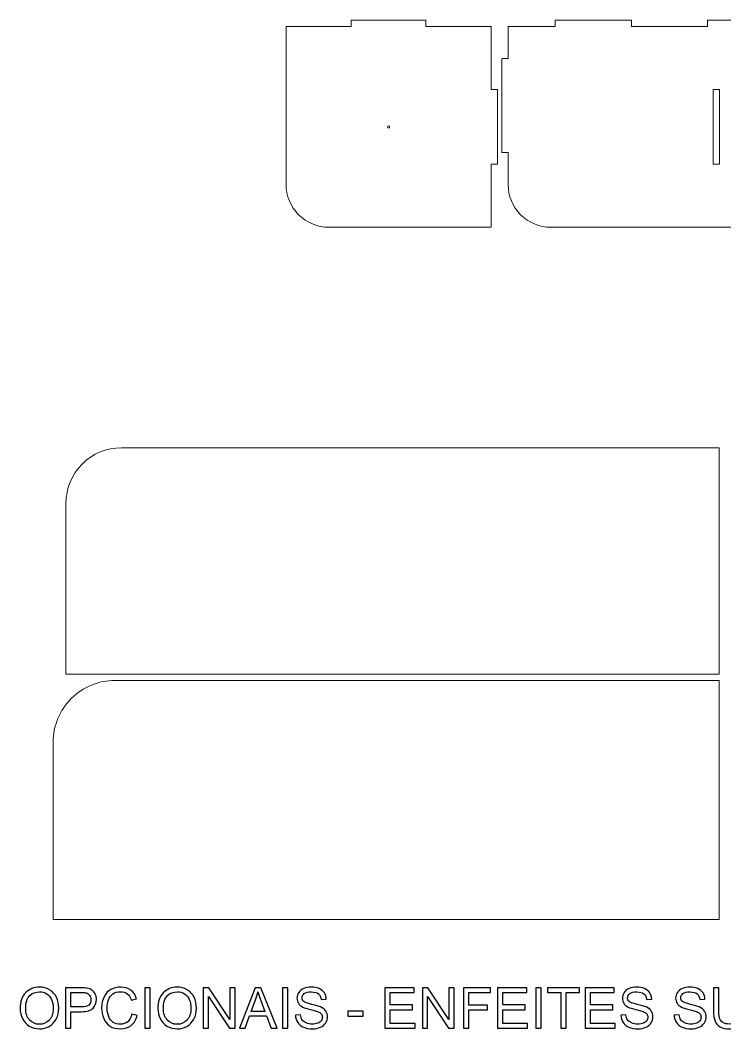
# Model space of a CAD drawing. Header units: millimetres. Extents: x 3376 to 4497, y 1392 to 2308.
# Drawn here: x 3376.5 to 3706.5, y 1392.5 to 1865 of the extents above; entities that cross this region are included whole.
import ezdxf

# ---------------------------------------------------------------- set-up
doc = ezdxf.new("R2010")
doc.units = ezdxf.units.MM
doc.header["$MEASUREMENT"] = 0
doc.layers.add('Camada 1', color=7, linetype='Continuous')

msp = doc.modelspace()

# ---------------------------------------------------------------- linework, layer by layer
at = {"layer": 'Camada 1', "color": 250, "lineweight": 20}
for points, knots in [([(3600.0278, 1797.4736), (3600.0278, 1797.4736), (3600.0278, 1832.4736), (3600.0278, 1832.4736), (3600.0278, 1832.4736), (3600.0278, 1832.4736), (3597.0278, 1832.4736), (3597.0278, 1832.4736), (3597.0278, 1832.4736), (3597.0278, 1832.4736), (3597.0278, 1861.9736), (3597.0278, 1861.9736), (3597.0278, 1861.9736), (3597.0278, 1861.9736), (3566.5278, 1861.9736), (3566.5278, 1861.9736), (3566.5278, 1861.9736), (3566.5278, 1861.9736), (3566.5278, 1864.9736), (3566.5278, 1864.9736), (3566.5278, 1864.9736), (3566.5278, 1864.9736), (3531.5278, 1864.9736), (3531.5278, 1864.9736), (3531.5278, 1864.9736), (3531.5278, 1864.9736), (3531.5278, 1861.9736), (3531.5278, 1861.9736), (3531.5278, 1861.9736), (3531.5278, 1861.9736), (3501.0278, 1861.9736), (3501.0278, 1861.9736), (3501.0278, 1861.9736), (3501.0278, 1861.9736), (3501.0278, 1787.9736), (3501.0278, 1787.9736), (3501.0278, 1787.9736), (3501.0278, 1782.6693), (3503.1349, 1777.5822), (3506.8857, 1773.8315), (3506.8857, 1773.8315), (3510.6364, 1770.0807), (3515.7235, 1767.9736), (3521.0278, 1767.9736), (3521.0278, 1767.9736), (3521.0278, 1767.9736), (3597.0278, 1767.9736), (3597.0278, 1767.9736), (3597.0278, 1767.9736), (3597.0278, 1767.9736), (3597.0278, 1797.4736), (3597.0278, 1797.4736), (3597.0278, 1797.4736), (3597.0278, 1797.4736), (3600.0278, 1797.4736), (3600.0278, 1797.4736)], [0, 0, 0, 0, 0.06666667, 0.06666667, 0.06666667, 0.06666667, 0.13333333, 0.13333333, 0.13333333, 0.13333333, 0.2, 0.2, 0.2, 0.2, 0.26666667, 0.26666667, 0.26666667, 0.26666667, 0.33333333, 0.33333333, 0.33333333, 0.33333333, 0.4, 0.4, 0.4, 0.4, 0.46666667, 0.46666667, 0.46666667, 0.46666667, 0.53333333, 0.53333333, 0.53333333, 0.53333333, 0.6, 0.6, 0.6, 0.6, 0.66666667, 0.66666667, 0.66666667, 0.66666667, 0.73333333, 0.73333333, 0.73333333, 0.73333333, 0.8, 0.8, 0.8, 0.8, 0.86666667, 0.86666667, 0.86666667, 0.86666667, 1, 1, 1, 1]), ([(3899.0278, 1797.4736), (3899.0278, 1797.4736), (3899.0278, 1832.4736), (3899.0278, 1832.4736), (3899.0278, 1832.4736), (3899.0278, 1832.4736), (3902.0278, 1832.4736), (3902.0278, 1832.4736), (3902.0278, 1832.4736), (3902.0278, 1832.4736), (3902.0278, 1861.9736), (3902.0278, 1861.9736), (3902.0278, 1861.9736), (3902.0278, 1861.9736), (3877.0278, 1861.9736), (3877.0278, 1861.9736), (3877.0278, 1861.9736), (3877.0278, 1861.9736), (3877.0278, 1864.9736), (3877.0278, 1864.9736), (3877.0278, 1864.9736), (3877.0278, 1864.9736), (3841.3135, 1864.9736), (3841.3135, 1864.9736), (3841.3135, 1864.9736), (3841.3135, 1864.9736), (3841.3135, 1861.9736), (3841.3135, 1861.9736), (3841.3135, 1861.9736), (3841.3135, 1861.9736), (3805.5992, 1861.9736), (3805.5992, 1861.9736), (3805.5992, 1861.9736), (3805.5992, 1861.9736), (3805.5992, 1864.9736), (3805.5992, 1864.9736), (3805.5992, 1864.9736), (3805.5992, 1864.9736), (3769.8849, 1864.9736), (3769.8849, 1864.9736), (3769.8849, 1864.9736), (3769.8849, 1864.9736), (3769.8849, 1861.9736), (3769.8849, 1861.9736), (3769.8849, 1861.9736), (3769.8849, 1861.9736), (3734.1707, 1861.9736), (3734.1707, 1861.9736), (3734.1707, 1861.9736), (3734.1707, 1861.9736), (3734.1707, 1864.9736), (3734.1707, 1864.9736), (3734.1707, 1864.9736), (3734.1707, 1864.9736), (3698.4564, 1864.9736), (3698.4564, 1864.9736), (3698.4564, 1864.9736), (3698.4564, 1864.9736), (3698.4564, 1861.9736), (3698.4564, 1861.9736), (3698.4564, 1861.9736), (3698.4564, 1861.9736), (3662.7421, 1861.9736), (3662.7421, 1861.9736), (3662.7421, 1861.9736), (3662.7421, 1861.9736), (3662.7421, 1864.9736), (3662.7421, 1864.9736), (3662.7421, 1864.9736), (3662.7421, 1864.9736), (3627.0278, 1864.9736), (3627.0278, 1864.9736), (3627.0278, 1864.9736), (3627.0278, 1864.9736), (3627.0278, 1861.9736), (3627.0278, 1861.9736), (3627.0278, 1861.9736), (3627.0278, 1861.9736), (3605.0278, 1861.9736), (3605.0278, 1861.9736), (3605.0278, 1861.9736), (3605.0278, 1861.9736), (3605.0278, 1846.9736), (3605.0278, 1846.9736), (3605.0278, 1846.9736), (3605.0278, 1846.9736), (3602.0278, 1846.9736), (3602.0278, 1846.9736), (3602.0278, 1846.9736), (3602.0278, 1846.9736), (3602.0278, 1802.9736), (3602.0278, 1802.9736), (3602.0278, 1802.9736), (3602.0278, 1802.9736), (3605.0278, 1802.9736), (3605.0278, 1802.9736), (3605.0278, 1802.9736), (3605.0278, 1802.9736), (3605.0278, 1787.9736), (3605.0278, 1787.9736), (3605.0278, 1787.9736), (3605.0278, 1782.6693), (3607.1349, 1777.5822), (3610.8857, 1773.8315), (3610.8857, 1773.8315), (3614.6364, 1770.0807), (3619.7235, 1767.9736), (3625.0278, 1767.9736), (3625.0278, 1767.9736), (3625.0278, 1767.9736), (3902.0278, 1767.9736), (3902.0278, 1767.9736), (3902.0278, 1767.9736), (3902.0278, 1767.9736), (3902.0278, 1797.4736), (3902.0278, 1797.4736), (3902.0278, 1797.4736), (3902.0278, 1797.4736), (3899.0278, 1797.4736), (3899.0278, 1797.4736)], [0, 0, 0, 0, 0.03225806, 0.03225806, 0.03225806, 0.03225806, 0.06451613, 0.06451613, 0.06451613, 0.06451613, 0.09677419, 0.09677419, 0.09677419, 0.09677419, 0.12903226, 0.12903226, 0.12903226, 0.12903226, 0.16129032, 0.16129032, 0.16129032, 0.16129032, 0.19354839, 0.19354839, 0.19354839, 0.19354839, 0.22580645, 0.22580645, 0.22580645, 0.22580645, 0.25806452, 0.25806452, 0.25806452, 0.25806452, 0.29032258, 0.29032258, 0.29032258, 0.29032258, 0.32258065, 0.32258065, 0.32258065, 0.32258065, 0.35483871, 0.35483871, 0.35483871, 0.35483871, 0.38709677, 0.38709677, 0.38709677, 0.38709677, 0.41935484, 0.41935484, 0.41935484, 0.41935484, 0.4516129, 0.4516129, 0.4516129, 0.4516129, 0.48387097, 0.48387097, 0.48387097, 0.48387097, 0.51612903, 0.51612903, 0.51612903, 0.51612903, 0.5483871, 0.5483871, 0.5483871, 0.5483871, 0.58064516, 0.58064516, 0.58064516, 0.58064516, 0.61290323, 0.61290323, 0.61290323, 0.61290323, 0.64516129, 0.64516129, 0.64516129, 0.64516129, 0.67741935, 0.67741935, 0.67741935, 0.67741935, 0.70967742, 0.70967742, 0.70967742, 0.70967742, 0.74193548, 0.74193548, 0.74193548, 0.74193548, 0.77419355, 0.77419355, 0.77419355, 0.77419355, 0.80645161, 0.80645161, 0.80645161, 0.80645161, 0.83870968, 0.83870968, 0.83870968, 0.83870968, 0.87096774, 0.87096774, 0.87096774, 0.87096774, 0.90322581, 0.90322581, 0.90322581, 0.90322581, 0.93548387, 0.93548387, 0.93548387, 0.93548387, 1, 1, 1, 1]), ([(3704.0278, 1832.4736), (3704.0278, 1832.4736), (3704.0278, 1797.4736), (3704.0278, 1797.4736), (3704.0278, 1797.4736), (3704.0278, 1797.4736), (3701.0278, 1797.4736), (3701.0278, 1797.4736), (3701.0278, 1797.4736), (3701.0278, 1797.4736), (3701.0278, 1832.4736), (3701.0278, 1832.4736), (3701.0278, 1832.4736), (3701.0278, 1832.4736), (3704.0278, 1832.4736), (3704.0278, 1832.4736)], [0, 0, 0, 0, 0.2, 0.2, 0.2, 0.2, 0.4, 0.4, 0.4, 0.4, 0.6, 0.6, 0.6, 0.6, 1, 1, 1, 1]), ([(3549.0278, 1815.4736), (3549.3039, 1815.4736), (3549.5278, 1815.2497), (3549.5278, 1814.9736), (3549.5278, 1814.9736), (3549.5278, 1814.6975), (3549.3039, 1814.4736), (3549.0278, 1814.4736), (3549.0278, 1814.4736), (3548.7517, 1814.4736), (3548.5278, 1814.6975), (3548.5278, 1814.9736), (3548.5278, 1814.9736), (3548.5278, 1815.2497), (3548.7517, 1815.4736), (3549.0278, 1815.4736)], [0, 0, 0, 0, 0.2, 0.2, 0.2, 0.2, 0.4, 0.4, 0.4, 0.4, 0.6, 0.6, 0.6, 0.6, 1, 1, 1, 1])]:
    msp.add_open_spline(points, degree=3, knots=knots, dxfattribs=at)
at = {"layer": 'Camada 1', "color": 30, "lineweight": 20}
for points in [[(3703.9078, 1664.6803), (3703.9078, 1664.6803), (3703.9078, 1558.6803), (3703.9078, 1558.6803), (3703.9078, 1558.6803), (3703.9078, 1558.6803), (3397.9078, 1558.6803), (3397.9078, 1558.6803), (3397.9078, 1558.6803), (3397.9078, 1558.6803), (3397.9078, 1638.6803), (3397.9078, 1638.6803), (3397.9078, 1638.6803), (3397.9078, 1645.5759), (3400.6471, 1652.1891), (3405.523, 1657.0651), (3405.523, 1657.0651), (3410.399, 1661.941), (3417.0122, 1664.6803), (3423.9078, 1664.6803), (3423.9078, 1664.6803), (3423.9078, 1664.6803), (3703.9078, 1664.6803), (3703.9078, 1664.6803)], [(3420.9078, 1555.6803), (3420.9078, 1555.6803), (3703.9078, 1555.6803), (3703.9078, 1555.6803), (3703.9078, 1555.6803), (3703.9078, 1555.6803), (3703.9078, 1443.6803), (3703.9078, 1443.6803), (3703.9078, 1443.6803), (3703.9078, 1443.6803), (3391.9078, 1443.6803), (3391.9078, 1443.6803), (3391.9078, 1443.6803), (3391.9078, 1443.6803), (3391.9078, 1526.6803), (3391.9078, 1526.6803), (3391.9078, 1526.6803), (3391.9078, 1534.3716), (3394.9631, 1541.7478), (3400.4017, 1547.1864), (3400.4017, 1547.1864), (3405.8403, 1552.625), (3413.2165, 1555.6803), (3420.9078, 1555.6803)]]:
    msp.add_open_spline(points, degree=3, knots=[0, 0, 0, 0, 0.14285714, 0.14285714, 0.14285714, 0.14285714, 0.28571429, 0.28571429, 0.28571429, 0.28571429, 0.42857143, 0.42857143, 0.42857143, 0.42857143, 0.57142857, 0.57142857, 0.57142857, 0.57142857, 0.71428571, 0.71428571, 0.71428571, 0.71428571, 1, 1, 1, 1], dxfattribs=at)
at = {"layer": 'Camada 1', "color": 250}
for points, knots in [([(3376.4792, 1401.997), (3376.4792, 1405.1273), (3377.3233, 1407.5806), (3379.0072, 1409.3524), (3379.0072, 1409.3524), (3380.6911, 1411.1242), (3382.863, 1412.0079), (3385.5273, 1412.0079), (3385.5273, 1412.0079), (3387.2727, 1412.0079), (3388.8423, 1411.5903), (3390.2448, 1410.7593), (3390.2448, 1410.7593), (3391.6429, 1409.9284), (3392.7113, 1408.7677), (3393.4455, 1407.2772), (3393.4455, 1407.2772), (3394.1797, 1405.7912), (3394.549, 1404.1029), (3394.549, 1402.2168), (3394.549, 1402.2168), (3394.549, 1400.3043), (3394.1621, 1398.5897), (3393.3883, 1397.0816), (3393.3883, 1397.0816), (3392.6145, 1395.5692), (3391.5198, 1394.4261), (3390.1041, 1393.6523), (3390.1041, 1393.6523), (3388.684, 1392.8741), (3387.154, 1392.4872), (3385.5141, 1392.4872), (3385.5141, 1392.4872), (3383.7335, 1392.4872), (3382.1464, 1392.9181), (3380.7439, 1393.7754), (3380.7439, 1393.7754), (3379.3458, 1394.6328), (3378.2818, 1395.8022), (3377.5608, 1397.2883), (3377.5608, 1397.2883), (3376.8397, 1398.7699), (3376.4792, 1400.3395), (3376.4792, 1401.997)], [0, 0, 0, 0, 0.08333333, 0.08333333, 0.08333333, 0.08333333, 0.16666667, 0.16666667, 0.16666667, 0.16666667, 0.25, 0.25, 0.25, 0.25, 0.33333333, 0.33333333, 0.33333333, 0.33333333, 0.41666667, 0.41666667, 0.41666667, 0.41666667, 0.5, 0.5, 0.5, 0.5, 0.58333333, 0.58333333, 0.58333333, 0.58333333, 0.66666667, 0.66666667, 0.66666667, 0.66666667, 0.75, 0.75, 0.75, 0.75, 0.83333333, 0.83333333, 0.83333333, 0.83333333, 1, 1, 1, 1]), ([(3379.0644, 1401.953), (3379.0644, 1399.68), (3379.6755, 1397.8906), (3380.8977, 1396.5848), (3380.8977, 1396.5848), (3382.12, 1395.2791), (3383.6544, 1394.624), (3385.5009, 1394.624), (3385.5009, 1394.624), (3387.3827, 1394.624), (3388.9258, 1395.2835), (3390.1437, 1396.6024), (3390.1437, 1396.6024), (3391.3571, 1397.9214), (3391.9639, 1399.7943), (3391.9639, 1402.2212), (3391.9639, 1402.2212), (3391.9639, 1403.7556), (3391.7045, 1405.0966), (3391.1857, 1406.2397), (3391.1857, 1406.2397), (3390.6669, 1407.3828), (3389.9063, 1408.2709), (3388.9083, 1408.8996), (3388.9083, 1408.8996), (3387.9058, 1409.5283), (3386.7847, 1409.8448), (3385.5405, 1409.8448), (3385.5405, 1409.8448), (3383.7731, 1409.8448), (3382.2519, 1409.2381), (3380.9769, 1408.0247), (3380.9769, 1408.0247), (3379.7019, 1406.8112), (3379.0644, 1404.7888), (3379.0644, 1401.953)], [0, 0, 0, 0, 0.1, 0.1, 0.1, 0.1, 0.2, 0.2, 0.2, 0.2, 0.3, 0.3, 0.3, 0.3, 0.4, 0.4, 0.4, 0.4, 0.5, 0.5, 0.5, 0.5, 0.6, 0.6, 0.6, 0.6, 0.7, 0.7, 0.7, 0.7, 0.8, 0.8, 0.8, 0.8, 1, 1, 1, 1]), ([(3397.7629, 1392.8038), (3397.7629, 1392.8038), (3397.7629, 1411.6914), (3397.7629, 1411.6914), (3397.7629, 1411.6914), (3397.7629, 1411.6914), (3404.8941, 1411.6914), (3404.8941, 1411.6914), (3404.8941, 1411.6914), (3406.1471, 1411.6914), (3407.1056, 1411.6298), (3407.7695, 1411.5111), (3407.7695, 1411.5111), (3408.6971, 1411.3572), (3409.4753, 1411.0627), (3410.104, 1410.6318), (3410.104, 1410.6318), (3410.7327, 1410.1966), (3411.2383, 1409.5898), (3411.6208, 1408.8116), (3411.6208, 1408.8116), (3412.0033, 1408.0334), (3412.1924, 1407.1761), (3412.1924, 1406.2397), (3412.1924, 1406.2397), (3412.1924, 1404.6393), (3411.6824, 1403.2808), (3410.658, 1402.1728), (3410.658, 1402.1728), (3409.638, 1401.0605), (3407.787, 1400.5066), (3405.1139, 1400.5066), (3405.1139, 1400.5066), (3405.1139, 1400.5066), (3400.2689, 1400.5066), (3400.2689, 1400.5066), (3400.2689, 1400.5066), (3400.2689, 1400.5066), (3400.2689, 1392.8038), (3400.2689, 1392.8038), (3400.2689, 1392.8038), (3400.2689, 1392.8038), (3397.7629, 1392.8038), (3397.7629, 1392.8038)], [0, 0, 0, 0, 0.08333333, 0.08333333, 0.08333333, 0.08333333, 0.16666667, 0.16666667, 0.16666667, 0.16666667, 0.25, 0.25, 0.25, 0.25, 0.33333333, 0.33333333, 0.33333333, 0.33333333, 0.41666667, 0.41666667, 0.41666667, 0.41666667, 0.5, 0.5, 0.5, 0.5, 0.58333333, 0.58333333, 0.58333333, 0.58333333, 0.66666667, 0.66666667, 0.66666667, 0.66666667, 0.75, 0.75, 0.75, 0.75, 0.83333333, 0.83333333, 0.83333333, 0.83333333, 1, 1, 1, 1]), ([(3400.2689, 1402.7224), (3400.2689, 1402.7224), (3405.1491, 1402.7224), (3405.1491, 1402.7224), (3405.1491, 1402.7224), (3406.767, 1402.7224), (3407.9101, 1403.0214), (3408.5916, 1403.6237), (3408.5916, 1403.6237), (3409.2687, 1404.226), (3409.6072, 1405.0702), (3409.6072, 1406.1649), (3409.6072, 1406.1649), (3409.6072, 1406.9519), (3409.4094, 1407.629), (3409.0093, 1408.1917), (3409.0093, 1408.1917), (3408.6092, 1408.7545), (3408.0816, 1409.1282), (3407.4309, 1409.3084), (3407.4309, 1409.3084), (3407.0089, 1409.4184), (3406.2307, 1409.4755), (3405.1007, 1409.4755), (3405.1007, 1409.4755), (3405.1007, 1409.4755), (3400.2689, 1409.4755), (3400.2689, 1409.4755), (3400.2689, 1409.4755), (3400.2689, 1409.4755), (3400.2689, 1402.7224), (3400.2689, 1402.7224)], [0, 0, 0, 0, 0.11111111, 0.11111111, 0.11111111, 0.11111111, 0.22222222, 0.22222222, 0.22222222, 0.22222222, 0.33333333, 0.33333333, 0.33333333, 0.33333333, 0.44444444, 0.44444444, 0.44444444, 0.44444444, 0.55555556, 0.55555556, 0.55555556, 0.55555556, 0.66666667, 0.66666667, 0.66666667, 0.66666667, 0.77777778, 0.77777778, 0.77777778, 0.77777778, 1, 1, 1, 1]), ([(3428.8113, 1399.4294), (3428.8113, 1399.4294), (3431.3174, 1398.7963), (3431.3174, 1398.7963), (3431.3174, 1398.7963), (3430.7942, 1396.7431), (3429.8533, 1395.1823), (3428.4948, 1394.1052), (3428.4948, 1394.1052), (3427.1363, 1393.028), (3425.4744, 1392.4872), (3423.5091, 1392.4872), (3423.5091, 1392.4872), (3421.4779, 1392.4872), (3419.8248, 1392.9005), (3418.5498, 1393.7315), (3418.5498, 1393.7315), (3417.2748, 1394.558), (3416.3076, 1395.7583), (3415.6437, 1397.3279), (3415.6437, 1397.3279), (3414.9798, 1398.9018), (3414.6457, 1400.5857), (3414.6457, 1402.3883), (3414.6457, 1402.3883), (3414.6457, 1404.3535), (3415.0194, 1406.0682), (3415.7712, 1407.5322), (3415.7712, 1407.5322), (3416.523, 1408.9963), (3417.5914, 1410.1086), (3418.9763, 1410.8692), (3418.9763, 1410.8692), (3420.3612, 1411.6298), (3421.8868, 1412.0079), (3423.5487, 1412.0079), (3423.5487, 1412.0079), (3425.4392, 1412.0079), (3427.0264, 1411.5287), (3428.3101, 1410.5659), (3428.3101, 1410.5659), (3429.5983, 1409.603), (3430.4952, 1408.2533), (3431.0008, 1406.5122), (3431.0008, 1406.5122), (3431.0008, 1406.5122), (3428.5476, 1405.9319), (3428.5476, 1405.9319), (3428.5476, 1405.9319), (3428.1123, 1407.3036), (3427.4748, 1408.306), (3426.6439, 1408.9303), (3426.6439, 1408.9303), (3425.8129, 1409.5591), (3424.7665, 1409.8712), (3423.5047, 1409.8712), (3423.5047, 1409.8712), (3422.0582, 1409.8712), (3420.8448, 1409.5239), (3419.8732, 1408.8292), (3419.8732, 1408.8292), (3418.9015, 1408.1346), (3418.2157, 1407.1981), (3417.8244, 1406.0286), (3417.8244, 1406.0286), (3417.4287, 1404.8547), (3417.2308, 1403.6457), (3417.2308, 1402.4015), (3417.2308, 1402.4015), (3417.2308, 1400.7967), (3417.4639, 1399.3942), (3417.9299, 1398.1984), (3417.9299, 1398.1984), (3418.3959, 1396.9981), (3419.1214, 1396.1056), (3420.1062, 1395.5121), (3420.1062, 1395.5121), (3421.091, 1394.9185), (3422.155, 1394.624), (3423.3025, 1394.624), (3423.3025, 1394.624), (3424.7006, 1394.624), (3425.8789, 1395.0285), (3426.8461, 1395.833), (3426.8461, 1395.833), (3427.8133, 1396.642), (3428.4684, 1397.8378), (3428.8113, 1399.4294)], [0, 0, 0, 0, 0.04347826, 0.04347826, 0.04347826, 0.04347826, 0.08695652, 0.08695652, 0.08695652, 0.08695652, 0.13043478, 0.13043478, 0.13043478, 0.13043478, 0.17391304, 0.17391304, 0.17391304, 0.17391304, 0.2173913, 0.2173913, 0.2173913, 0.2173913, 0.26086957, 0.26086957, 0.26086957, 0.26086957, 0.30434783, 0.30434783, 0.30434783, 0.30434783, 0.34782609, 0.34782609, 0.34782609, 0.34782609, 0.39130435, 0.39130435, 0.39130435, 0.39130435, 0.43478261, 0.43478261, 0.43478261, 0.43478261, 0.47826087, 0.47826087, 0.47826087, 0.47826087, 0.52173913, 0.52173913, 0.52173913, 0.52173913, 0.56521739, 0.56521739, 0.56521739, 0.56521739, 0.60869565, 0.60869565, 0.60869565, 0.60869565, 0.65217391, 0.65217391, 0.65217391, 0.65217391, 0.69565217, 0.69565217, 0.69565217, 0.69565217, 0.73913043, 0.73913043, 0.73913043, 0.73913043, 0.7826087, 0.7826087, 0.7826087, 0.7826087, 0.82608696, 0.82608696, 0.82608696, 0.82608696, 0.86956522, 0.86956522, 0.86956522, 0.86956522, 0.91304348, 0.91304348, 0.91304348, 0.91304348, 1, 1, 1, 1]), ([(3434.8303, 1392.8038), (3434.8303, 1392.8038), (3434.8303, 1411.6914), (3434.8303, 1411.6914), (3434.8303, 1411.6914), (3434.8303, 1411.6914), (3437.3363, 1411.6914), (3437.3363, 1411.6914), (3437.3363, 1411.6914), (3437.3363, 1411.6914), (3437.3363, 1392.8038), (3437.3363, 1392.8038), (3437.3363, 1392.8038), (3437.3363, 1392.8038), (3434.8303, 1392.8038), (3434.8303, 1392.8038)], [0, 0, 0, 0, 0.2, 0.2, 0.2, 0.2, 0.4, 0.4, 0.4, 0.4, 0.6, 0.6, 0.6, 0.6, 1, 1, 1, 1]), ([(3440.9722, 1401.997), (3440.9722, 1405.1273), (3441.8163, 1407.5806), (3443.5002, 1409.3524), (3443.5002, 1409.3524), (3445.1841, 1411.1242), (3447.356, 1412.0079), (3450.0203, 1412.0079), (3450.0203, 1412.0079), (3451.7657, 1412.0079), (3453.3353, 1411.5903), (3454.7378, 1410.7593), (3454.7378, 1410.7593), (3456.1359, 1409.9284), (3457.2043, 1408.7677), (3457.9385, 1407.2772), (3457.9385, 1407.2772), (3458.6727, 1405.7912), (3459.042, 1404.1029), (3459.042, 1402.2168), (3459.042, 1402.2168), (3459.042, 1400.3043), (3458.6551, 1398.5897), (3457.8813, 1397.0816), (3457.8813, 1397.0816), (3457.1075, 1395.5692), (3456.0128, 1394.4261), (3454.5971, 1393.6523), (3454.5971, 1393.6523), (3453.177, 1392.8741), (3451.647, 1392.4872), (3450.0071, 1392.4872), (3450.0071, 1392.4872), (3448.2265, 1392.4872), (3446.6394, 1392.9181), (3445.2369, 1393.7754), (3445.2369, 1393.7754), (3443.8388, 1394.6328), (3442.7748, 1395.8022), (3442.0538, 1397.2883), (3442.0538, 1397.2883), (3441.3327, 1398.7699), (3440.9722, 1400.3395), (3440.9722, 1401.997)], [0, 0, 0, 0, 0.08333333, 0.08333333, 0.08333333, 0.08333333, 0.16666667, 0.16666667, 0.16666667, 0.16666667, 0.25, 0.25, 0.25, 0.25, 0.33333333, 0.33333333, 0.33333333, 0.33333333, 0.41666667, 0.41666667, 0.41666667, 0.41666667, 0.5, 0.5, 0.5, 0.5, 0.58333333, 0.58333333, 0.58333333, 0.58333333, 0.66666667, 0.66666667, 0.66666667, 0.66666667, 0.75, 0.75, 0.75, 0.75, 0.83333333, 0.83333333, 0.83333333, 0.83333333, 1, 1, 1, 1]), ([(3443.5574, 1401.953), (3443.5574, 1399.68), (3444.1685, 1397.8906), (3445.3907, 1396.5848), (3445.3907, 1396.5848), (3446.613, 1395.2791), (3448.1474, 1394.624), (3449.9939, 1394.624), (3449.9939, 1394.624), (3451.8757, 1394.624), (3453.4188, 1395.2835), (3454.6367, 1396.6024), (3454.6367, 1396.6024), (3455.8501, 1397.9214), (3456.4569, 1399.7943), (3456.4569, 1402.2212), (3456.4569, 1402.2212), (3456.4569, 1403.7556), (3456.1975, 1405.0966), (3455.6787, 1406.2397), (3455.6787, 1406.2397), (3455.1599, 1407.3828), (3454.3993, 1408.2709), (3453.4013, 1408.8996), (3453.4013, 1408.8996), (3452.3988, 1409.5283), (3451.2777, 1409.8448), (3450.0335, 1409.8448), (3450.0335, 1409.8448), (3448.2661, 1409.8448), (3446.7449, 1409.2381), (3445.4699, 1408.0247), (3445.4699, 1408.0247), (3444.1949, 1406.8112), (3443.5574, 1404.7888), (3443.5574, 1401.953)], [0, 0, 0, 0, 0.1, 0.1, 0.1, 0.1, 0.2, 0.2, 0.2, 0.2, 0.3, 0.3, 0.3, 0.3, 0.4, 0.4, 0.4, 0.4, 0.5, 0.5, 0.5, 0.5, 0.6, 0.6, 0.6, 0.6, 0.7, 0.7, 0.7, 0.7, 0.8, 0.8, 0.8, 0.8, 1, 1, 1, 1]), ([(3462.2295, 1392.8038), (3462.2295, 1392.8038), (3462.2295, 1411.6914), (3462.2295, 1411.6914), (3462.2295, 1411.6914), (3462.2295, 1411.6914), (3464.7971, 1411.6914), (3464.7971, 1411.6914), (3464.7971, 1411.6914), (3464.7971, 1411.6914), (3474.7069, 1396.8662), (3474.7069, 1396.8662), (3474.7069, 1396.8662), (3474.7069, 1396.8662), (3474.7069, 1411.6914), (3474.7069, 1411.6914), (3474.7069, 1411.6914), (3474.7069, 1411.6914), (3477.1075, 1411.6914), (3477.1075, 1411.6914), (3477.1075, 1411.6914), (3477.1075, 1411.6914), (3477.1075, 1392.8038), (3477.1075, 1392.8038), (3477.1075, 1392.8038), (3477.1075, 1392.8038), (3474.5399, 1392.8038), (3474.5399, 1392.8038), (3474.5399, 1392.8038), (3474.5399, 1392.8038), (3464.63, 1407.629), (3464.63, 1407.629), (3464.63, 1407.629), (3464.63, 1407.629), (3464.63, 1392.8038), (3464.63, 1392.8038), (3464.63, 1392.8038), (3464.63, 1392.8038), (3462.2295, 1392.8038), (3462.2295, 1392.8038)], [0, 0, 0, 0, 0.09090909, 0.09090909, 0.09090909, 0.09090909, 0.18181818, 0.18181818, 0.18181818, 0.18181818, 0.27272727, 0.27272727, 0.27272727, 0.27272727, 0.36363636, 0.36363636, 0.36363636, 0.36363636, 0.45454545, 0.45454545, 0.45454545, 0.45454545, 0.54545455, 0.54545455, 0.54545455, 0.54545455, 0.63636364, 0.63636364, 0.63636364, 0.63636364, 0.72727273, 0.72727273, 0.72727273, 0.72727273, 0.81818182, 0.81818182, 0.81818182, 0.81818182, 1, 1, 1, 1]), ([(3479.2354, 1392.8038), (3479.2354, 1392.8038), (3486.4809, 1411.6914), (3486.4809, 1411.6914), (3486.4809, 1411.6914), (3486.4809, 1411.6914), (3489.2288, 1411.6914), (3489.2288, 1411.6914), (3489.2288, 1411.6914), (3489.2288, 1411.6914), (3496.9184, 1392.8038), (3496.9184, 1392.8038), (3496.9184, 1392.8038), (3496.9184, 1392.8038), (3494.0738, 1392.8038), (3494.0738, 1392.8038), (3494.0738, 1392.8038), (3494.0738, 1392.8038), (3491.8887, 1398.5281), (3491.8887, 1398.5281), (3491.8887, 1398.5281), (3491.8887, 1398.5281), (3483.9353, 1398.5281), (3483.9353, 1398.5281), (3483.9353, 1398.5281), (3483.9353, 1398.5281), (3481.8866, 1392.8038), (3481.8866, 1392.8038), (3481.8866, 1392.8038), (3481.8866, 1392.8038), (3479.2354, 1392.8038), (3479.2354, 1392.8038)], [0, 0, 0, 0, 0.11111111, 0.11111111, 0.11111111, 0.11111111, 0.22222222, 0.22222222, 0.22222222, 0.22222222, 0.33333333, 0.33333333, 0.33333333, 0.33333333, 0.44444444, 0.44444444, 0.44444444, 0.44444444, 0.55555556, 0.55555556, 0.55555556, 0.55555556, 0.66666667, 0.66666667, 0.66666667, 0.66666667, 0.77777778, 0.77777778, 0.77777778, 0.77777778, 1, 1, 1, 1]), ([(3484.6696, 1400.5593), (3484.6696, 1400.5593), (3491.1061, 1400.5593), (3491.1061, 1400.5593), (3491.1061, 1400.5593), (3491.1061, 1400.5593), (3489.1365, 1405.7956), (3489.1365, 1405.7956), (3489.1365, 1405.7956), (3488.5429, 1407.3872), (3488.0945, 1408.7017), (3487.7823, 1409.7393), (3487.7823, 1409.7393), (3487.5229, 1408.5083), (3487.1756, 1407.2992), (3486.7403, 1406.1034), (3486.7403, 1406.1034), (3486.7403, 1406.1034), (3484.6696, 1400.5593), (3484.6696, 1400.5593)], [0, 0, 0, 0, 0.16666667, 0.16666667, 0.16666667, 0.16666667, 0.33333333, 0.33333333, 0.33333333, 0.33333333, 0.5, 0.5, 0.5, 0.5, 0.66666667, 0.66666667, 0.66666667, 0.66666667, 1, 1, 1, 1]), ([(3499.3233, 1392.8038), (3499.3233, 1392.8038), (3499.3233, 1411.6914), (3499.3233, 1411.6914), (3499.3233, 1411.6914), (3499.3233, 1411.6914), (3501.8293, 1411.6914), (3501.8293, 1411.6914), (3501.8293, 1411.6914), (3501.8293, 1411.6914), (3501.8293, 1392.8038), (3501.8293, 1392.8038), (3501.8293, 1392.8038), (3501.8293, 1392.8038), (3499.3233, 1392.8038), (3499.3233, 1392.8038)], [0, 0, 0, 0, 0.2, 0.2, 0.2, 0.2, 0.4, 0.4, 0.4, 0.4, 0.6, 0.6, 0.6, 0.6, 1, 1, 1, 1]), ([(3505.4124, 1398.871), (3505.4124, 1398.871), (3507.7602, 1399.0821), (3507.7602, 1399.0821), (3507.7602, 1399.0821), (3507.8701, 1398.1324), (3508.1295, 1397.3542), (3508.5384, 1396.7431), (3508.5384, 1396.7431), (3508.9473, 1396.1364), (3509.5804, 1395.644), (3510.4377, 1395.2659), (3510.4377, 1395.2659), (3511.295, 1394.8922), (3512.2623, 1394.7031), (3513.335, 1394.7031), (3513.335, 1394.7031), (3514.2891, 1394.7031), (3515.1288, 1394.8438), (3515.8587, 1395.1296), (3515.8587, 1395.1296), (3516.5885, 1395.4154), (3517.1293, 1395.8066), (3517.4854, 1396.3035), (3517.4854, 1396.3035), (3517.8415, 1396.8003), (3518.0218, 1397.341), (3518.0218, 1397.9214), (3518.0218, 1397.9214), (3518.0218, 1398.5105), (3517.8503, 1399.0249), (3517.5074, 1399.469), (3517.5074, 1399.469), (3517.1644, 1399.9086), (3516.5973, 1400.2779), (3515.8059, 1400.5813), (3515.8059, 1400.5813), (3515.3003, 1400.7747), (3514.1792, 1401.0825), (3512.4425, 1401.5002), (3512.4425, 1401.5002), (3510.7059, 1401.9178), (3509.4924, 1402.3091), (3508.7978, 1402.6785), (3508.7978, 1402.6785), (3507.8965, 1403.1533), (3507.2282, 1403.7424), (3506.7886, 1404.4415), (3506.7886, 1404.4415), (3506.3445, 1405.1405), (3506.1247, 1405.9275), (3506.1247, 1406.7936), (3506.1247, 1406.7936), (3506.1247, 1407.7521), (3506.3973, 1408.6446), (3506.9381, 1409.4711), (3506.9381, 1409.4711), (3507.4788, 1410.3021), (3508.2658, 1410.9308), (3509.3078, 1411.3616), (3509.3078, 1411.3616), (3510.3454, 1411.7925), (3511.5017, 1412.0079), (3512.7723, 1412.0079), (3512.7723, 1412.0079), (3514.1704, 1412.0079), (3515.4058, 1411.7837), (3516.4742, 1411.3309), (3516.4742, 1411.3309), (3517.5425, 1410.8824), (3518.3647, 1410.2185), (3518.9406, 1409.3392), (3518.9406, 1409.3392), (3519.5166, 1408.4643), (3519.8243, 1407.4707), (3519.8683, 1406.3628), (3519.8683, 1406.3628), (3519.8683, 1406.3628), (3517.4678, 1406.1781), (3517.4678, 1406.1781), (3517.4678, 1406.1781), (3517.3403, 1407.3696), (3516.905, 1408.2709), (3516.162, 1408.8776), (3516.162, 1408.8776), (3515.419, 1409.4887), (3514.3199, 1409.7921), (3512.869, 1409.7921), (3512.869, 1409.7921), (3511.3566, 1409.7921), (3510.253, 1409.5151), (3509.5628, 1408.9611), (3509.5628, 1408.9611), (3508.8725, 1408.4072), (3508.5252, 1407.7389), (3508.5252, 1406.9563), (3508.5252, 1406.9563), (3508.5252, 1406.2792), (3508.7714, 1405.7209), (3509.2594, 1405.2812), (3509.2594, 1405.2812), (3509.743, 1404.846), (3510.9961, 1404.3931), (3513.0273, 1403.9359), (3513.0273, 1403.9359), (3515.0585, 1403.4742), (3516.4522, 1403.0741), (3517.2084, 1402.7312), (3517.2084, 1402.7312), (3518.3031, 1402.2256), (3519.1165, 1401.5881), (3519.6397, 1400.8099), (3519.6397, 1400.8099), (3520.1629, 1400.0361), (3520.4223, 1399.1436), (3520.4223, 1398.1324), (3520.4223, 1398.1324), (3520.4223, 1397.1256), (3520.1365, 1396.1847), (3519.5605, 1395.2966), (3519.5605, 1395.2966), (3518.9846, 1394.4085), (3518.1624, 1393.7183), (3517.0853, 1393.2259), (3517.0853, 1393.2259), (3516.0081, 1392.7335), (3514.7991, 1392.4872), (3513.4493, 1392.4872), (3513.4493, 1392.4872), (3511.7435, 1392.4872), (3510.3146, 1392.7379), (3509.1627, 1393.2347), (3509.1627, 1393.2347), (3508.0064, 1393.7315), (3507.1051, 1394.4789), (3506.45, 1395.4813), (3506.45, 1395.4813), (3505.7906, 1396.4793), (3505.4476, 1397.6092), (3505.4124, 1398.871)], [0, 0, 0, 0, 0.02777778, 0.02777778, 0.02777778, 0.02777778, 0.05555556, 0.05555556, 0.05555556, 0.05555556, 0.08333333, 0.08333333, 0.08333333, 0.08333333, 0.11111111, 0.11111111, 0.11111111, 0.11111111, 0.13888889, 0.13888889, 0.13888889, 0.13888889, 0.16666667, 0.16666667, 0.16666667, 0.16666667, 0.19444444, 0.19444444, 0.19444444, 0.19444444, 0.22222222, 0.22222222, 0.22222222, 0.22222222, 0.25, 0.25, 0.25, 0.25, 0.27777778, 0.27777778, 0.27777778, 0.27777778, 0.30555556, 0.30555556, 0.30555556, 0.30555556, 0.33333333, 0.33333333, 0.33333333, 0.33333333, 0.36111111, 0.36111111, 0.36111111, 0.36111111, 0.38888889, 0.38888889, 0.38888889, 0.38888889, 0.41666667, 0.41666667, 0.41666667, 0.41666667, 0.44444444, 0.44444444, 0.44444444, 0.44444444, 0.47222222, 0.47222222, 0.47222222, 0.47222222, 0.5, 0.5, 0.5, 0.5, 0.52777778, 0.52777778, 0.52777778, 0.52777778, 0.55555556, 0.55555556, 0.55555556, 0.55555556, 0.58333333, 0.58333333, 0.58333333, 0.58333333, 0.61111111, 0.61111111, 0.61111111, 0.61111111, 0.63888889, 0.63888889, 0.63888889, 0.63888889, 0.66666667, 0.66666667, 0.66666667, 0.66666667, 0.69444444, 0.69444444, 0.69444444, 0.69444444, 0.72222222, 0.72222222, 0.72222222, 0.72222222, 0.75, 0.75, 0.75, 0.75, 0.77777778, 0.77777778, 0.77777778, 0.77777778, 0.80555556, 0.80555556, 0.80555556, 0.80555556, 0.83333333, 0.83333333, 0.83333333, 0.83333333, 0.86111111, 0.86111111, 0.86111111, 0.86111111, 0.88888889, 0.88888889, 0.88888889, 0.88888889, 0.91666667, 0.91666667, 0.91666667, 0.91666667, 0.94444444, 0.94444444, 0.94444444, 0.94444444, 1, 1, 1, 1]), ([(3547.3203, 1392.8038), (3547.3203, 1392.8038), (3547.3203, 1411.6914), (3547.3203, 1411.6914), (3547.3203, 1411.6914), (3547.3203, 1411.6914), (3560.9584, 1411.6914), (3560.9584, 1411.6914), (3560.9584, 1411.6914), (3560.9584, 1411.6914), (3560.9584, 1409.4755), (3560.9584, 1409.4755), (3560.9584, 1409.4755), (3560.9584, 1409.4755), (3549.8263, 1409.4755), (3549.8263, 1409.4755), (3549.8263, 1409.4755), (3549.8263, 1409.4755), (3549.8263, 1403.6721), (3549.8263, 1403.6721), (3549.8263, 1403.6721), (3549.8263, 1403.6721), (3560.2461, 1403.6721), (3560.2461, 1403.6721), (3560.2461, 1403.6721), (3560.2461, 1403.6721), (3560.2461, 1401.4562), (3560.2461, 1401.4562), (3560.2461, 1401.4562), (3560.2461, 1401.4562), (3549.8263, 1401.4562), (3549.8263, 1401.4562), (3549.8263, 1401.4562), (3549.8263, 1401.4562), (3549.8263, 1395.0197), (3549.8263, 1395.0197), (3549.8263, 1395.0197), (3549.8263, 1395.0197), (3561.4068, 1395.0197), (3561.4068, 1395.0197), (3561.4068, 1395.0197), (3561.4068, 1395.0197), (3561.4068, 1392.8038), (3561.4068, 1392.8038), (3561.4068, 1392.8038), (3561.4068, 1392.8038), (3547.3203, 1392.8038), (3547.3203, 1392.8038)], [0, 0, 0, 0, 0.07692308, 0.07692308, 0.07692308, 0.07692308, 0.15384615, 0.15384615, 0.15384615, 0.15384615, 0.23076923, 0.23076923, 0.23076923, 0.23076923, 0.30769231, 0.30769231, 0.30769231, 0.30769231, 0.38461538, 0.38461538, 0.38461538, 0.38461538, 0.46153846, 0.46153846, 0.46153846, 0.46153846, 0.53846154, 0.53846154, 0.53846154, 0.53846154, 0.61538462, 0.61538462, 0.61538462, 0.61538462, 0.69230769, 0.69230769, 0.69230769, 0.69230769, 0.76923077, 0.76923077, 0.76923077, 0.76923077, 0.84615385, 0.84615385, 0.84615385, 0.84615385, 1, 1, 1, 1]), ([(3564.8361, 1392.8038), (3564.8361, 1392.8038), (3564.8361, 1411.6914), (3564.8361, 1411.6914), (3564.8361, 1411.6914), (3564.8361, 1411.6914), (3567.4037, 1411.6914), (3567.4037, 1411.6914), (3567.4037, 1411.6914), (3567.4037, 1411.6914), (3577.3135, 1396.8662), (3577.3135, 1396.8662), (3577.3135, 1396.8662), (3577.3135, 1396.8662), (3577.3135, 1411.6914), (3577.3135, 1411.6914), (3577.3135, 1411.6914), (3577.3135, 1411.6914), (3579.7141, 1411.6914), (3579.7141, 1411.6914), (3579.7141, 1411.6914), (3579.7141, 1411.6914), (3579.7141, 1392.8038), (3579.7141, 1392.8038), (3579.7141, 1392.8038), (3579.7141, 1392.8038), (3577.1465, 1392.8038), (3577.1465, 1392.8038), (3577.1465, 1392.8038), (3577.1465, 1392.8038), (3567.2366, 1407.629), (3567.2366, 1407.629), (3567.2366, 1407.629), (3567.2366, 1407.629), (3567.2366, 1392.8038), (3567.2366, 1392.8038), (3567.2366, 1392.8038), (3567.2366, 1392.8038), (3564.8361, 1392.8038), (3564.8361, 1392.8038)], [0, 0, 0, 0, 0.09090909, 0.09090909, 0.09090909, 0.09090909, 0.18181818, 0.18181818, 0.18181818, 0.18181818, 0.27272727, 0.27272727, 0.27272727, 0.27272727, 0.36363636, 0.36363636, 0.36363636, 0.36363636, 0.45454545, 0.45454545, 0.45454545, 0.45454545, 0.54545455, 0.54545455, 0.54545455, 0.54545455, 0.63636364, 0.63636364, 0.63636364, 0.63636364, 0.72727273, 0.72727273, 0.72727273, 0.72727273, 0.81818182, 0.81818182, 0.81818182, 0.81818182, 1, 1, 1, 1]), ([(3584.0447, 1392.8038), (3584.0447, 1392.8038), (3584.0447, 1411.6914), (3584.0447, 1411.6914), (3584.0447, 1411.6914), (3584.0447, 1411.6914), (3596.7859, 1411.6914), (3596.7859, 1411.6914), (3596.7859, 1411.6914), (3596.7859, 1411.6914), (3596.7859, 1409.4755), (3596.7859, 1409.4755), (3596.7859, 1409.4755), (3596.7859, 1409.4755), (3586.5507, 1409.4755), (3586.5507, 1409.4755), (3586.5507, 1409.4755), (3586.5507, 1409.4755), (3586.5507, 1403.5929), (3586.5507, 1403.5929), (3586.5507, 1403.5929), (3586.5507, 1403.5929), (3595.4142, 1403.5929), (3595.4142, 1403.5929), (3595.4142, 1403.5929), (3595.4142, 1403.5929), (3595.4142, 1401.3771), (3595.4142, 1401.3771), (3595.4142, 1401.3771), (3595.4142, 1401.3771), (3586.5507, 1401.3771), (3586.5507, 1401.3771), (3586.5507, 1401.3771), (3586.5507, 1401.3771), (3586.5507, 1392.8038), (3586.5507, 1392.8038), (3586.5507, 1392.8038), (3586.5507, 1392.8038), (3584.0447, 1392.8038), (3584.0447, 1392.8038)], [0, 0, 0, 0, 0.09090909, 0.09090909, 0.09090909, 0.09090909, 0.18181818, 0.18181818, 0.18181818, 0.18181818, 0.27272727, 0.27272727, 0.27272727, 0.27272727, 0.36363636, 0.36363636, 0.36363636, 0.36363636, 0.45454545, 0.45454545, 0.45454545, 0.45454545, 0.54545455, 0.54545455, 0.54545455, 0.54545455, 0.63636364, 0.63636364, 0.63636364, 0.63636364, 0.72727273, 0.72727273, 0.72727273, 0.72727273, 0.81818182, 0.81818182, 0.81818182, 0.81818182, 1, 1, 1, 1]), ([(3600.079, 1392.8038), (3600.079, 1392.8038), (3600.079, 1411.6914), (3600.079, 1411.6914), (3600.079, 1411.6914), (3600.079, 1411.6914), (3613.7171, 1411.6914), (3613.7171, 1411.6914), (3613.7171, 1411.6914), (3613.7171, 1411.6914), (3613.7171, 1409.4755), (3613.7171, 1409.4755), (3613.7171, 1409.4755), (3613.7171, 1409.4755), (3602.585, 1409.4755), (3602.585, 1409.4755), (3602.585, 1409.4755), (3602.585, 1409.4755), (3602.585, 1403.6721), (3602.585, 1403.6721), (3602.585, 1403.6721), (3602.585, 1403.6721), (3613.0048, 1403.6721), (3613.0048, 1403.6721), (3613.0048, 1403.6721), (3613.0048, 1403.6721), (3613.0048, 1401.4562), (3613.0048, 1401.4562), (3613.0048, 1401.4562), (3613.0048, 1401.4562), (3602.585, 1401.4562), (3602.585, 1401.4562), (3602.585, 1401.4562), (3602.585, 1401.4562), (3602.585, 1395.0197), (3602.585, 1395.0197), (3602.585, 1395.0197), (3602.585, 1395.0197), (3614.1655, 1395.0197), (3614.1655, 1395.0197), (3614.1655, 1395.0197), (3614.1655, 1395.0197), (3614.1655, 1392.8038), (3614.1655, 1392.8038), (3614.1655, 1392.8038), (3614.1655, 1392.8038), (3600.079, 1392.8038), (3600.079, 1392.8038)], [0, 0, 0, 0, 0.07692308, 0.07692308, 0.07692308, 0.07692308, 0.15384615, 0.15384615, 0.15384615, 0.15384615, 0.23076923, 0.23076923, 0.23076923, 0.23076923, 0.30769231, 0.30769231, 0.30769231, 0.30769231, 0.38461538, 0.38461538, 0.38461538, 0.38461538, 0.46153846, 0.46153846, 0.46153846, 0.46153846, 0.53846154, 0.53846154, 0.53846154, 0.53846154, 0.61538462, 0.61538462, 0.61538462, 0.61538462, 0.69230769, 0.69230769, 0.69230769, 0.69230769, 0.76923077, 0.76923077, 0.76923077, 0.76923077, 0.84615385, 0.84615385, 0.84615385, 0.84615385, 1, 1, 1, 1]), ([(3618.0433, 1392.8038), (3618.0433, 1392.8038), (3618.0433, 1411.6914), (3618.0433, 1411.6914), (3618.0433, 1411.6914), (3618.0433, 1411.6914), (3620.5493, 1411.6914), (3620.5493, 1411.6914), (3620.5493, 1411.6914), (3620.5493, 1411.6914), (3620.5493, 1392.8038), (3620.5493, 1392.8038), (3620.5493, 1392.8038), (3620.5493, 1392.8038), (3618.0433, 1392.8038), (3618.0433, 1392.8038)], [0, 0, 0, 0, 0.2, 0.2, 0.2, 0.2, 0.4, 0.4, 0.4, 0.4, 0.6, 0.6, 0.6, 0.6, 1, 1, 1, 1]), ([(3629.7512, 1392.8038), (3629.7512, 1392.8038), (3629.7512, 1409.4755), (3629.7512, 1409.4755), (3629.7512, 1409.4755), (3629.7512, 1409.4755), (3623.5257, 1409.4755), (3623.5257, 1409.4755), (3623.5257, 1409.4755), (3623.5257, 1409.4755), (3623.5257, 1411.6914), (3623.5257, 1411.6914), (3623.5257, 1411.6914), (3623.5257, 1411.6914), (3638.4828, 1411.6914), (3638.4828, 1411.6914), (3638.4828, 1411.6914), (3638.4828, 1411.6914), (3638.4828, 1409.4755), (3638.4828, 1409.4755), (3638.4828, 1409.4755), (3638.4828, 1409.4755), (3632.2573, 1409.4755), (3632.2573, 1409.4755), (3632.2573, 1409.4755), (3632.2573, 1409.4755), (3632.2573, 1392.8038), (3632.2573, 1392.8038), (3632.2573, 1392.8038), (3632.2573, 1392.8038), (3629.7512, 1392.8038), (3629.7512, 1392.8038)], [0, 0, 0, 0, 0.11111111, 0.11111111, 0.11111111, 0.11111111, 0.22222222, 0.22222222, 0.22222222, 0.22222222, 0.33333333, 0.33333333, 0.33333333, 0.33333333, 0.44444444, 0.44444444, 0.44444444, 0.44444444, 0.55555556, 0.55555556, 0.55555556, 0.55555556, 0.66666667, 0.66666667, 0.66666667, 0.66666667, 0.77777778, 0.77777778, 0.77777778, 0.77777778, 1, 1, 1, 1]), ([(3641.1164, 1392.8038), (3641.1164, 1392.8038), (3641.1164, 1411.6914), (3641.1164, 1411.6914), (3641.1164, 1411.6914), (3641.1164, 1411.6914), (3654.7545, 1411.6914), (3654.7545, 1411.6914), (3654.7545, 1411.6914), (3654.7545, 1411.6914), (3654.7545, 1409.4755), (3654.7545, 1409.4755), (3654.7545, 1409.4755), (3654.7545, 1409.4755), (3643.6224, 1409.4755), (3643.6224, 1409.4755), (3643.6224, 1409.4755), (3643.6224, 1409.4755), (3643.6224, 1403.6721), (3643.6224, 1403.6721), (3643.6224, 1403.6721), (3643.6224, 1403.6721), (3654.0422, 1403.6721), (3654.0422, 1403.6721), (3654.0422, 1403.6721), (3654.0422, 1403.6721), (3654.0422, 1401.4562), (3654.0422, 1401.4562), (3654.0422, 1401.4562), (3654.0422, 1401.4562), (3643.6224, 1401.4562), (3643.6224, 1401.4562), (3643.6224, 1401.4562), (3643.6224, 1401.4562), (3643.6224, 1395.0197), (3643.6224, 1395.0197), (3643.6224, 1395.0197), (3643.6224, 1395.0197), (3655.2029, 1395.0197), (3655.2029, 1395.0197), (3655.2029, 1395.0197), (3655.2029, 1395.0197), (3655.2029, 1392.8038), (3655.2029, 1392.8038), (3655.2029, 1392.8038), (3655.2029, 1392.8038), (3641.1164, 1392.8038), (3641.1164, 1392.8038)], [0, 0, 0, 0, 0.07692308, 0.07692308, 0.07692308, 0.07692308, 0.15384615, 0.15384615, 0.15384615, 0.15384615, 0.23076923, 0.23076923, 0.23076923, 0.23076923, 0.30769231, 0.30769231, 0.30769231, 0.30769231, 0.38461538, 0.38461538, 0.38461538, 0.38461538, 0.46153846, 0.46153846, 0.46153846, 0.46153846, 0.53846154, 0.53846154, 0.53846154, 0.53846154, 0.61538462, 0.61538462, 0.61538462, 0.61538462, 0.69230769, 0.69230769, 0.69230769, 0.69230769, 0.76923077, 0.76923077, 0.76923077, 0.76923077, 0.84615385, 0.84615385, 0.84615385, 0.84615385, 1, 1, 1, 1]), ([(3657.8408, 1398.871), (3657.8408, 1398.871), (3660.1886, 1399.0821), (3660.1886, 1399.0821), (3660.1886, 1399.0821), (3660.2985, 1398.1324), (3660.5579, 1397.3542), (3660.9668, 1396.7431), (3660.9668, 1396.7431), (3661.3757, 1396.1364), (3662.0088, 1395.644), (3662.8661, 1395.2659), (3662.8661, 1395.2659), (3663.7234, 1394.8922), (3664.6907, 1394.7031), (3665.7634, 1394.7031), (3665.7634, 1394.7031), (3666.7175, 1394.7031), (3667.5572, 1394.8438), (3668.2871, 1395.1296), (3668.2871, 1395.1296), (3669.0169, 1395.4154), (3669.5577, 1395.8066), (3669.9138, 1396.3035), (3669.9138, 1396.3035), (3670.2699, 1396.8003), (3670.4502, 1397.341), (3670.4502, 1397.9214), (3670.4502, 1397.9214), (3670.4502, 1398.5105), (3670.2787, 1399.0249), (3669.9358, 1399.469), (3669.9358, 1399.469), (3669.5928, 1399.9086), (3669.0257, 1400.2779), (3668.2343, 1400.5813), (3668.2343, 1400.5813), (3667.7287, 1400.7747), (3666.6076, 1401.0825), (3664.8709, 1401.5002), (3664.8709, 1401.5002), (3663.1343, 1401.9178), (3661.9208, 1402.3091), (3661.2262, 1402.6785), (3661.2262, 1402.6785), (3660.3249, 1403.1533), (3659.6566, 1403.7424), (3659.217, 1404.4415), (3659.217, 1404.4415), (3658.7729, 1405.1405), (3658.5531, 1405.9275), (3658.5531, 1406.7936), (3658.5531, 1406.7936), (3658.5531, 1407.7521), (3658.8257, 1408.6446), (3659.3665, 1409.4711), (3659.3665, 1409.4711), (3659.9072, 1410.3021), (3660.6942, 1410.9308), (3661.7362, 1411.3616), (3661.7362, 1411.3616), (3662.7738, 1411.7925), (3663.9301, 1412.0079), (3665.2007, 1412.0079), (3665.2007, 1412.0079), (3666.5988, 1412.0079), (3667.8342, 1411.7837), (3668.9026, 1411.3309), (3668.9026, 1411.3309), (3669.9709, 1410.8824), (3670.7931, 1410.2185), (3671.369, 1409.3392), (3671.369, 1409.3392), (3671.945, 1408.4643), (3672.2527, 1407.4707), (3672.2967, 1406.3628), (3672.2967, 1406.3628), (3672.2967, 1406.3628), (3669.8962, 1406.1781), (3669.8962, 1406.1781), (3669.8962, 1406.1781), (3669.7687, 1407.3696), (3669.3334, 1408.2709), (3668.5904, 1408.8776), (3668.5904, 1408.8776), (3667.8474, 1409.4887), (3666.7483, 1409.7921), (3665.2974, 1409.7921), (3665.2974, 1409.7921), (3663.785, 1409.7921), (3662.6814, 1409.5151), (3661.9912, 1408.9611), (3661.9912, 1408.9611), (3661.3009, 1408.4072), (3660.9536, 1407.7389), (3660.9536, 1406.9563), (3660.9536, 1406.9563), (3660.9536, 1406.2792), (3661.1998, 1405.7209), (3661.6878, 1405.2812), (3661.6878, 1405.2812), (3662.1714, 1404.846), (3663.4245, 1404.3931), (3665.4557, 1403.9359), (3665.4557, 1403.9359), (3667.4869, 1403.4742), (3668.8806, 1403.0741), (3669.6368, 1402.7312), (3669.6368, 1402.7312), (3670.7315, 1402.2256), (3671.5449, 1401.5881), (3672.0681, 1400.8099), (3672.0681, 1400.8099), (3672.5913, 1400.0361), (3672.8507, 1399.1436), (3672.8507, 1398.1324), (3672.8507, 1398.1324), (3672.8507, 1397.1256), (3672.5649, 1396.1847), (3671.9889, 1395.2966), (3671.9889, 1395.2966), (3671.413, 1394.4085), (3670.5908, 1393.7183), (3669.5137, 1393.2259), (3669.5137, 1393.2259), (3668.4365, 1392.7335), (3667.2275, 1392.4872), (3665.8777, 1392.4872), (3665.8777, 1392.4872), (3664.1719, 1392.4872), (3662.743, 1392.7379), (3661.5911, 1393.2347), (3661.5911, 1393.2347), (3660.4348, 1393.7315), (3659.5335, 1394.4789), (3658.8784, 1395.4813), (3658.8784, 1395.4813), (3658.219, 1396.4793), (3657.876, 1397.6092), (3657.8408, 1398.871)], [0, 0, 0, 0, 0.02777778, 0.02777778, 0.02777778, 0.02777778, 0.05555556, 0.05555556, 0.05555556, 0.05555556, 0.08333333, 0.08333333, 0.08333333, 0.08333333, 0.11111111, 0.11111111, 0.11111111, 0.11111111, 0.13888889, 0.13888889, 0.13888889, 0.13888889, 0.16666667, 0.16666667, 0.16666667, 0.16666667, 0.19444444, 0.19444444, 0.19444444, 0.19444444, 0.22222222, 0.22222222, 0.22222222, 0.22222222, 0.25, 0.25, 0.25, 0.25, 0.27777778, 0.27777778, 0.27777778, 0.27777778, 0.30555556, 0.30555556, 0.30555556, 0.30555556, 0.33333333, 0.33333333, 0.33333333, 0.33333333, 0.36111111, 0.36111111, 0.36111111, 0.36111111, 0.38888889, 0.38888889, 0.38888889, 0.38888889, 0.41666667, 0.41666667, 0.41666667, 0.41666667, 0.44444444, 0.44444444, 0.44444444, 0.44444444, 0.47222222, 0.47222222, 0.47222222, 0.47222222, 0.5, 0.5, 0.5, 0.5, 0.52777778, 0.52777778, 0.52777778, 0.52777778, 0.55555556, 0.55555556, 0.55555556, 0.55555556, 0.58333333, 0.58333333, 0.58333333, 0.58333333, 0.61111111, 0.61111111, 0.61111111, 0.61111111, 0.63888889, 0.63888889, 0.63888889, 0.63888889, 0.66666667, 0.66666667, 0.66666667, 0.66666667, 0.69444444, 0.69444444, 0.69444444, 0.69444444, 0.72222222, 0.72222222, 0.72222222, 0.72222222, 0.75, 0.75, 0.75, 0.75, 0.77777778, 0.77777778, 0.77777778, 0.77777778, 0.80555556, 0.80555556, 0.80555556, 0.80555556, 0.83333333, 0.83333333, 0.83333333, 0.83333333, 0.86111111, 0.86111111, 0.86111111, 0.86111111, 0.88888889, 0.88888889, 0.88888889, 0.88888889, 0.91666667, 0.91666667, 0.91666667, 0.91666667, 0.94444444, 0.94444444, 0.94444444, 0.94444444, 1, 1, 1, 1]), ([(3682.7648, 1398.871), (3682.7648, 1398.871), (3685.1126, 1399.0821), (3685.1126, 1399.0821), (3685.1126, 1399.0821), (3685.2225, 1398.1324), (3685.4819, 1397.3542), (3685.8908, 1396.7431), (3685.8908, 1396.7431), (3686.2997, 1396.1364), (3686.9328, 1395.644), (3687.7901, 1395.2659), (3687.7901, 1395.2659), (3688.6474, 1394.8922), (3689.6147, 1394.7031), (3690.6874, 1394.7031), (3690.6874, 1394.7031), (3691.6415, 1394.7031), (3692.4812, 1394.8438), (3693.2111, 1395.1296), (3693.2111, 1395.1296), (3693.9409, 1395.4154), (3694.4817, 1395.8066), (3694.8378, 1396.3035), (3694.8378, 1396.3035), (3695.1939, 1396.8003), (3695.3742, 1397.341), (3695.3742, 1397.9214), (3695.3742, 1397.9214), (3695.3742, 1398.5105), (3695.2027, 1399.0249), (3694.8598, 1399.469), (3694.8598, 1399.469), (3694.5168, 1399.9086), (3693.9497, 1400.2779), (3693.1583, 1400.5813), (3693.1583, 1400.5813), (3692.6527, 1400.7747), (3691.5316, 1401.0825), (3689.7949, 1401.5002), (3689.7949, 1401.5002), (3688.0583, 1401.9178), (3686.8448, 1402.3091), (3686.1502, 1402.6785), (3686.1502, 1402.6785), (3685.2489, 1403.1533), (3684.5806, 1403.7424), (3684.141, 1404.4415), (3684.141, 1404.4415), (3683.6969, 1405.1405), (3683.4771, 1405.9275), (3683.4771, 1406.7936), (3683.4771, 1406.7936), (3683.4771, 1407.7521), (3683.7497, 1408.6446), (3684.2905, 1409.4711), (3684.2905, 1409.4711), (3684.8312, 1410.3021), (3685.6182, 1410.9308), (3686.6602, 1411.3616), (3686.6602, 1411.3616), (3687.6978, 1411.7925), (3688.8541, 1412.0079), (3690.1247, 1412.0079), (3690.1247, 1412.0079), (3691.5228, 1412.0079), (3692.7582, 1411.7837), (3693.8266, 1411.3309), (3693.8266, 1411.3309), (3694.8949, 1410.8824), (3695.7171, 1410.2185), (3696.293, 1409.3392), (3696.293, 1409.3392), (3696.869, 1408.4643), (3697.1767, 1407.4707), (3697.2207, 1406.3628), (3697.2207, 1406.3628), (3697.2207, 1406.3628), (3694.8202, 1406.1781), (3694.8202, 1406.1781), (3694.8202, 1406.1781), (3694.6927, 1407.3696), (3694.2574, 1408.2709), (3693.5144, 1408.8776), (3693.5144, 1408.8776), (3692.7714, 1409.4887), (3691.6723, 1409.7921), (3690.2214, 1409.7921), (3690.2214, 1409.7921), (3688.709, 1409.7921), (3687.6054, 1409.5151), (3686.9152, 1408.9611), (3686.9152, 1408.9611), (3686.2249, 1408.4072), (3685.8776, 1407.7389), (3685.8776, 1406.9563), (3685.8776, 1406.9563), (3685.8776, 1406.2792), (3686.1238, 1405.7209), (3686.6118, 1405.2812), (3686.6118, 1405.2812), (3687.0954, 1404.846), (3688.3485, 1404.3931), (3690.3797, 1403.9359), (3690.3797, 1403.9359), (3692.4109, 1403.4742), (3693.8046, 1403.0741), (3694.5608, 1402.7312), (3694.5608, 1402.7312), (3695.6555, 1402.2256), (3696.4689, 1401.5881), (3696.9921, 1400.8099), (3696.9921, 1400.8099), (3697.5153, 1400.0361), (3697.7747, 1399.1436), (3697.7747, 1398.1324), (3697.7747, 1398.1324), (3697.7747, 1397.1256), (3697.4889, 1396.1847), (3696.9129, 1395.2966), (3696.9129, 1395.2966), (3696.337, 1394.4085), (3695.5148, 1393.7183), (3694.4377, 1393.2259), (3694.4377, 1393.2259), (3693.3605, 1392.7335), (3692.1515, 1392.4872), (3690.8017, 1392.4872), (3690.8017, 1392.4872), (3689.0959, 1392.4872), (3687.667, 1392.7379), (3686.5151, 1393.2347), (3686.5151, 1393.2347), (3685.3588, 1393.7315), (3684.4575, 1394.4789), (3683.8024, 1395.4813), (3683.8024, 1395.4813), (3683.143, 1396.4793), (3682.8, 1397.6092), (3682.7648, 1398.871)], [0, 0, 0, 0, 0.02777778, 0.02777778, 0.02777778, 0.02777778, 0.05555556, 0.05555556, 0.05555556, 0.05555556, 0.08333333, 0.08333333, 0.08333333, 0.08333333, 0.11111111, 0.11111111, 0.11111111, 0.11111111, 0.13888889, 0.13888889, 0.13888889, 0.13888889, 0.16666667, 0.16666667, 0.16666667, 0.16666667, 0.19444444, 0.19444444, 0.19444444, 0.19444444, 0.22222222, 0.22222222, 0.22222222, 0.22222222, 0.25, 0.25, 0.25, 0.25, 0.27777778, 0.27777778, 0.27777778, 0.27777778, 0.30555556, 0.30555556, 0.30555556, 0.30555556, 0.33333333, 0.33333333, 0.33333333, 0.33333333, 0.36111111, 0.36111111, 0.36111111, 0.36111111, 0.38888889, 0.38888889, 0.38888889, 0.38888889, 0.41666667, 0.41666667, 0.41666667, 0.41666667, 0.44444444, 0.44444444, 0.44444444, 0.44444444, 0.47222222, 0.47222222, 0.47222222, 0.47222222, 0.5, 0.5, 0.5, 0.5, 0.52777778, 0.52777778, 0.52777778, 0.52777778, 0.55555556, 0.55555556, 0.55555556, 0.55555556, 0.58333333, 0.58333333, 0.58333333, 0.58333333, 0.61111111, 0.61111111, 0.61111111, 0.61111111, 0.63888889, 0.63888889, 0.63888889, 0.63888889, 0.66666667, 0.66666667, 0.66666667, 0.66666667, 0.69444444, 0.69444444, 0.69444444, 0.69444444, 0.72222222, 0.72222222, 0.72222222, 0.72222222, 0.75, 0.75, 0.75, 0.75, 0.77777778, 0.77777778, 0.77777778, 0.77777778, 0.80555556, 0.80555556, 0.80555556, 0.80555556, 0.83333333, 0.83333333, 0.83333333, 0.83333333, 0.86111111, 0.86111111, 0.86111111, 0.86111111, 0.88888889, 0.88888889, 0.88888889, 0.88888889, 0.91666667, 0.91666667, 0.91666667, 0.91666667, 0.94444444, 0.94444444, 0.94444444, 0.94444444, 1, 1, 1, 1]), ([(3713.5495, 1411.6914), (3713.5495, 1411.6914), (3716.0555, 1411.6914), (3716.0555, 1411.6914), (3716.0555, 1411.6914), (3716.0555, 1411.6914), (3716.0555, 1400.7835), (3716.0555, 1400.7835), (3716.0555, 1400.7835), (3716.0555, 1398.8842), (3715.8401, 1397.3762), (3715.4136, 1396.2595), (3715.4136, 1396.2595), (3714.9828, 1395.1472), (3714.209, 1394.2371), (3713.0923, 1393.538), (3713.0923, 1393.538), (3711.9711, 1392.839), (3710.5071, 1392.4872), (3708.6869, 1392.4872), (3708.6869, 1392.4872), (3706.9239, 1392.4872), (3705.4774, 1392.7906), (3704.3563, 1393.4017), (3704.3563, 1393.4017), (3703.2308, 1394.0129), (3702.4306, 1394.8922), (3701.9514, 1396.0485), (3701.9514, 1396.0485), (3701.4722, 1397.2047), (3701.2304, 1398.7831), (3701.2304, 1400.7835), (3701.2304, 1400.7835), (3701.2304, 1400.7835), (3701.2304, 1411.6914), (3701.2304, 1411.6914), (3701.2304, 1411.6914), (3701.2304, 1411.6914), (3703.7364, 1411.6914), (3703.7364, 1411.6914), (3703.7364, 1411.6914), (3703.7364, 1411.6914), (3703.7364, 1400.7879), (3703.7364, 1400.7879), (3703.7364, 1400.7879), (3703.7364, 1399.148), (3703.8903, 1397.9346), (3704.1936, 1397.1608), (3704.1936, 1397.1608), (3704.497, 1396.3826), (3705.0158, 1395.7803), (3705.7588, 1395.3626), (3705.7588, 1395.3626), (3706.4974, 1394.9405), (3707.4031, 1394.7295), (3708.4715, 1394.7295), (3708.4715, 1394.7295), (3710.3004, 1394.7295), (3711.6062, 1395.1472), (3712.3844, 1395.9781), (3712.3844, 1395.9781), (3713.1626, 1396.8135), (3713.5495, 1398.4138), (3713.5495, 1400.7879), (3713.5495, 1400.7879), (3713.5495, 1400.7879), (3713.5495, 1411.6914), (3713.5495, 1411.6914)], [0, 0, 0, 0, 0.05555556, 0.05555556, 0.05555556, 0.05555556, 0.11111111, 0.11111111, 0.11111111, 0.11111111, 0.16666667, 0.16666667, 0.16666667, 0.16666667, 0.22222222, 0.22222222, 0.22222222, 0.22222222, 0.27777778, 0.27777778, 0.27777778, 0.27777778, 0.33333333, 0.33333333, 0.33333333, 0.33333333, 0.38888889, 0.38888889, 0.38888889, 0.38888889, 0.44444444, 0.44444444, 0.44444444, 0.44444444, 0.5, 0.5, 0.5, 0.5, 0.55555556, 0.55555556, 0.55555556, 0.55555556, 0.61111111, 0.61111111, 0.61111111, 0.61111111, 0.66666667, 0.66666667, 0.66666667, 0.66666667, 0.72222222, 0.72222222, 0.72222222, 0.72222222, 0.77777778, 0.77777778, 0.77777778, 0.77777778, 0.83333333, 0.83333333, 0.83333333, 0.83333333, 0.88888889, 0.88888889, 0.88888889, 0.88888889, 1, 1, 1, 1]), ([(3529.9408, 1398.4753), (3529.9408, 1398.4753), (3529.9408, 1400.7967), (3529.9408, 1400.7967), (3529.9408, 1400.7967), (3529.9408, 1400.7967), (3537.1159, 1400.7967), (3537.1159, 1400.7967), (3537.1159, 1400.7967), (3537.1159, 1400.7967), (3537.1159, 1398.4753), (3537.1159, 1398.4753), (3537.1159, 1398.4753), (3537.1159, 1398.4753), (3529.9408, 1398.4753), (3529.9408, 1398.4753)], [0, 0, 0, 0, 0.2, 0.2, 0.2, 0.2, 0.4, 0.4, 0.4, 0.4, 0.6, 0.6, 0.6, 0.6, 1, 1, 1, 1])]:
    msp.add_open_spline(points, degree=3, knots=knots, dxfattribs=at)

doc.saveas('drawing.dxf')
